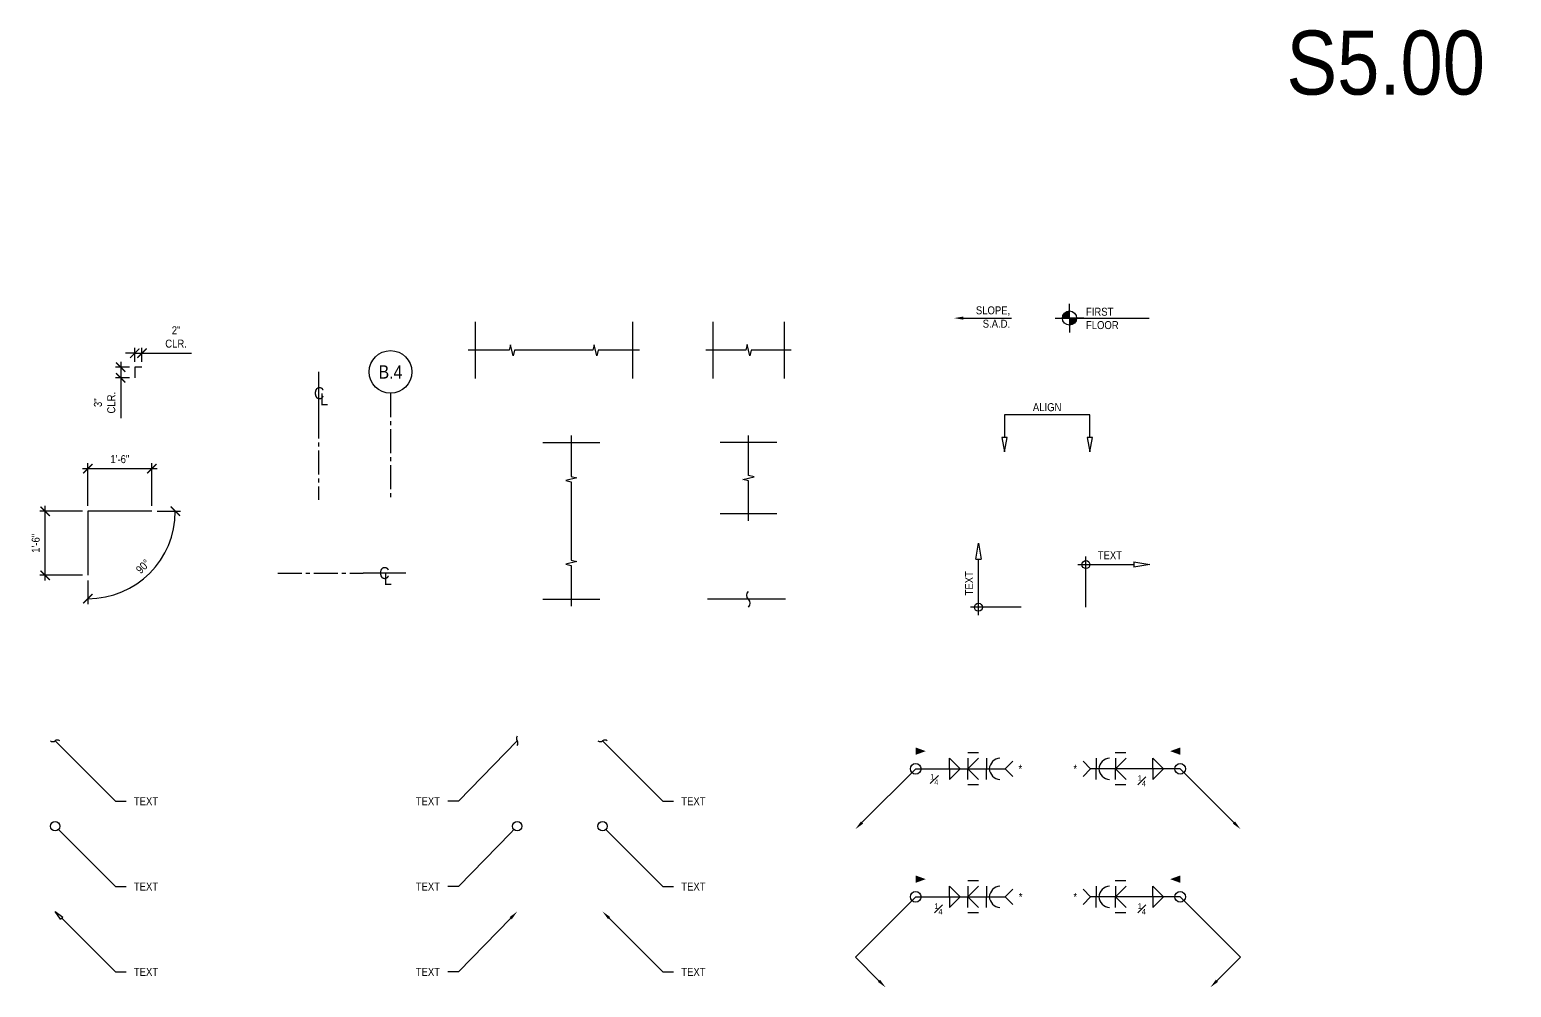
# Model space of a CAD drawing. Header units: inches. Extents: x -2661 to 42767, y -1222 to 9099.
# Drawn here: x 17270.2 to 17686.8, y 1479.3 to 1748.6 of the extents above; entities that cross this region are included whole.
import ezdxf
from ezdxf import colors
from ezdxf.entities.mleader import LeaderData, LeaderLine
from ezdxf.enums import TextEntityAlignment as Align
from ezdxf.math import Vec2, Vec3

# ---------------------------------------------------------------- set-up
doc = ezdxf.new("R2010")
doc.units = ezdxf.units.IN
doc.header["$LTSCALE"] = 12
doc.header["$MEASUREMENT"] = 0
doc.header["$PDMODE"] = 3
doc.linetypes.add('CENTER2', pattern=[1.125, 0.75, -0.125, 0.125, -0.125])
doc.layers.get('0').update_dxf_attribs({"linetype": 'CONTINUOUS'})
doc.layers.get('DefPoints').update_dxf_attribs({"color": 251, "linetype": 'CONTINUOUS'})
for name, color, linetype in [('S-ANNO-DIMS', 2, 'CONTINUOUS'), ('S-ANNO-NOTE', 4, 'CONTINUOUS'), ('S-ANNO-NOTE-EXIST', 251, 'CONTINUOUS'), ('S-BREAK', 2, 'CONTINUOUS'), ('S-GRID', 1, 'CENTER2')]:
    doc.layers.add(name, color=color, linetype=linetype)
doc.layers.add('S-ANNO-GRID-NONPLOT', color=251, linetype='CONTINUOUS', plot=False)
doc.layers.add('S-ANNO-NONPLOT', color=253, linetype='CONTINUOUS', plot=False, transparency=0.5)
doc.styles.add('Arial', font='arial.ttf', dxfattribs={"width": 0.85})
doc.dimstyles.new('DIM-24_Se', dxfattribs={"dimscale": 24, "dimtxt": 0.09375, "dimasz": 0.109375, "dimexe": 0.0625, "dimexo": 0.0625, "dimgap": 0.0625, "dimtad": 1, "dimdec": 4, "dimzin": 11, "dimdsep": 46, "dimlunit": 4, "dimtxsty": 'Arial', "dimblk": 'ARCHTICK', "dimcen": 0.125, "dimdle": 0.0625, "dimclrd": 256, "dimclre": 256, "dimclrt": 4, "dimadec": 0, "dimazin": 0, "dimtfac": 0.75, "dimtdec": 4, "dimtmove": 0, "dimatfit": 3, "dimfxl": 1, "dimfrac": 1, "dimtolj": 1, "dimtzin": 0, "dimarcsym": 0})

# ---------------------------------------------------------------- blocks, each defined once
blk = doc.blocks.new('ELEV-SYMB')
at = {"layer": 'S-ANNO-NOTE', "color": 2}
for points in [[(-2, 0), (0, 0), (0, 2)], [(2, 0), (0, 0), (0, -2)]]:
    blk.add_lwpolyline(points, dxfattribs=at)
at = {"layer": 'S-ANNO-NOTE', "color": 2, "const_width": 1}
for points in [[(0, 0.5, 0.414214), (-0.5, 0, 0.414214)], [(0, -0.5, 0.414214), (0.5, 0, 0.414214)]]:
    blk.add_lwpolyline(points, format="xyb", dxfattribs=at)
at = {"layer": 'S-ANNO-NOTE', "color": 2}
blk.add_circle((0, 0), 1, dxfattribs=at)
blk = doc.blocks.new('_ARCHTICK')
at = {"color": 0, "linetype": 'ByBlock', "const_width": 0.15}
blk.add_lwpolyline([(-0.5, -0.5), (0.5, 0.5)], dxfattribs=at)
blk = doc.blocks.new('*D814')
at = {"layer": 'DefPoints', "color": 0, "transparency": 16777216}
for p in [(17274.52, 1613.18), (17286.52, 1613.18), (17286.52, 1595.18)]:
    blk.add_point(p, dxfattribs=at)
at = {"layer": 'S-ANNO-DIMS', "lineweight": -2, "transparency": 16777216}
for p, q in [((17285.02, 1613.18), (17273.02, 1613.18)), ((17274.52, 1593.68), (17274.52, 1614.68)), ((17285.02, 1595.18), (17273.02, 1595.18))]:
    blk.add_line(p, q, dxfattribs=at)
at = {"layer": 'S-ANNO-DIMS', "lineweight": -2, "transparency": 16777216, "xscale": 2.625, "yscale": 2.625, "zscale": 2.625}
for p, rotation in [((17274.52, 1613.18), 90), ((17274.52, 1595.18), 270)]:
    blk.add_blockref('_ARCHTICK', p, dxfattribs=dict(at, rotation=rotation))
at = {"layer": 'S-ANNO-DIMS', "color": 4, "transparency": 16777216, "insert": (17271.87, 1604.18), "char_height": 2.25, "attachment_point": 5, "rotation": 90, "style": 'Arial'}
blk.add_mtext('\\A1;1\'-6"', dxfattribs=at)
blk = doc.blocks.new('*D815')
at = {"layer": 'DefPoints', "color": 0, "transparency": 16777216}
for p in [(17304.52, 1625.18), (17286.52, 1613.18), (17304.52, 1613.18)]:
    blk.add_point(p, dxfattribs=at)
at = {"layer": 'S-ANNO-DIMS', "lineweight": -2, "transparency": 16777216}
for p, q in [((17285.02, 1625.18), (17306.02, 1625.18)), ((17286.52, 1614.68), (17286.52, 1626.68)), ((17304.52, 1614.68), (17304.52, 1626.68))]:
    blk.add_line(p, q, dxfattribs=at)
at = {"layer": 'S-ANNO-DIMS', "lineweight": -2, "transparency": 16777216, "xscale": 2.625, "yscale": 2.625, "zscale": 2.625, "rotation": 180}
blk.add_blockref('_ARCHTICK', (17286.52, 1625.18), dxfattribs=at)
at = {"layer": 'S-ANNO-DIMS', "lineweight": -2, "transparency": 16777216, "xscale": 2.625, "yscale": 2.625, "zscale": 2.625}
blk.add_blockref('_ARCHTICK', (17304.52, 1625.18), dxfattribs=at)
at = {"layer": 'S-ANNO-DIMS', "color": 4, "transparency": 16777216, "insert": (17295.52, 1627.83), "char_height": 2.25, "attachment_point": 5, "style": 'Arial'}
blk.add_mtext('\\A1;1\'-6"', dxfattribs=at)
blk = doc.blocks.new('*D821')
at = {"layer": 'DefPoints', "color": 0, "transparency": 16777216}
for p in [(17286.52, 1613.18), (17286.52, 1613.18), (17304.52, 1613.18), (17286.52, 1595.18), (17298.82, 1591.88)]:
    blk.add_point(p, dxfattribs=at)
at = {"layer": 'S-ANNO-DIMS', "lineweight": -2, "transparency": 16777216}
for p, q in [((17306.02, 1613.18), (17312.62, 1613.18)), ((17286.52, 1593.68), (17286.52, 1587.08))]:
    blk.add_line(p, q, dxfattribs=at)
blk.add_arc((17286.52, 1613.18), 24.6, 270, 0, dxfattribs=at)
at = {"layer": 'S-ANNO-DIMS', "lineweight": -2, "transparency": 16777216, "xscale": 2.625, "yscale": 2.625, "zscale": 2.625}
for p, rotation in [((17311.12, 1613.18), 90), ((17286.52, 1588.58), 180)]:
    blk.add_blockref('_ARCHTICK', p, dxfattribs=dict(at, rotation=rotation))
at = {"layer": 'S-ANNO-DIMS', "color": 4, "transparency": 16777216, "insert": (17302.04, 1597.66), "char_height": 2.25, "attachment_point": 5, "rotation": 45, "style": 'Arial'}
blk.add_mtext('\\A1;90°', dxfattribs=at)
blk = doc.blocks.new('*D816')
at = {"layer": 'DefPoints', "color": 0, "transparency": 16777216}
for p in [(17295.78, 1650.7), (17299.73, 1653.7), (17299.73, 1650.7)]:
    blk.add_point(p, dxfattribs=at)
at = {"layer": 'S-ANNO-DIMS', "lineweight": -2, "transparency": 16777216}
for p, q in [((17295.78, 1655.2), (17295.78, 1650.7)), ((17298.23, 1653.7), (17294.28, 1653.7)), ((17298.23, 1650.7), (17294.28, 1650.7)), ((17295.78, 1650.7), (17295.78, 1639.35))]:
    blk.add_line(p, q, dxfattribs=at)
at = {"layer": 'S-ANNO-DIMS', "lineweight": -2, "transparency": 16777216, "xscale": 2.625, "yscale": 2.625, "zscale": 2.625}
for p, rotation in [((17295.78, 1653.7), 90), ((17295.78, 1650.7), 270)]:
    blk.add_blockref('_ARCHTICK', p, dxfattribs=dict(at, rotation=rotation))
at = {"layer": 'S-ANNO-DIMS', "color": 4, "transparency": 16777216, "insert": (17291.24, 1643.72), "char_height": 2.25, "attachment_point": 5, "rotation": 90, "style": 'Arial'}
blk.add_mtext('\\A1;3"\\PCLR.', dxfattribs=at)
blk = doc.blocks.new('*D817')
at = {"layer": 'DefPoints', "color": 0, "transparency": 16777216}
for p in [(17301.73, 1657.64), (17299.73, 1653.7), (17301.73, 1653.7)]:
    blk.add_point(p, dxfattribs=at)
at = {"layer": 'S-ANNO-DIMS', "lineweight": -2, "transparency": 16777216}
for p, q in [((17299.73, 1655.2), (17299.73, 1659.14)), ((17301.73, 1655.2), (17301.73, 1659.14)), ((17299.73, 1657.64), (17297.1, 1657.64)), ((17299.73, 1657.64), (17301.73, 1657.64)), ((17301.73, 1657.64), (17315.7, 1657.64))]:
    blk.add_line(p, q, dxfattribs=at)
at = {"layer": 'S-ANNO-DIMS', "lineweight": -2, "transparency": 16777216, "xscale": 2.625, "yscale": 2.625, "zscale": 2.625}
blk.add_blockref('_ARCHTICK', (17299.73, 1657.64), dxfattribs=at)
at = {"layer": 'S-ANNO-DIMS', "lineweight": -2, "transparency": 16777216, "xscale": 2.625, "yscale": 2.625, "zscale": 2.625, "rotation": 180}
blk.add_blockref('_ARCHTICK', (17301.73, 1657.64), dxfattribs=at)
at = {"layer": 'S-ANNO-DIMS', "color": 4, "transparency": 16777216, "insert": (17311.34, 1662.19), "char_height": 2.25, "attachment_point": 5, "style": 'Arial'}
blk.add_mtext('\\A1;2"\\PCLR.', dxfattribs=at)
blk = doc.blocks.new('_Integral')
at = {"color": 0, "linetype": 'ByBlock', "lineweight": -2}
for centre, start, end in [((0.44, -0.09), 102, 168), ((-0.44, 0.09), 282, 348)]:
    blk.add_arc(centre, 0.454, start, end, dxfattribs=at)
blk = doc.blocks.new('_DotBlank')
at = {"color": 0, "lineweight": -2}
blk.add_line((-0.5, 0), (-1, 0), dxfattribs=at)
blk.add_circle((0, 0), 0.5, dxfattribs=at)
blk = doc.blocks.new('_ClosedBlank')
at = {"color": 0, "linetype": 'ByBlock', "lineweight": -2}
for p, q in [((-1, 0.167), (0, 0)), ((-1, 0.167), (-1, -0.167)), ((0, 0), (-1, -0.167))]:
    blk.add_line(p, q, dxfattribs=at)
blk = doc.blocks.new('_Small')
at = {"color": 0, "linetype": 'ByBlock', "lineweight": -2}
blk.add_circle((0, 0), 0.25, dxfattribs=at)
blk = doc.blocks.new('*D818')
at = {"layer": 'DefPoints', "color": 0, "transparency": 16777216}
for p in [(17536.98, 1604.19), (17536.98, 1604.19), (17548.98, 1586.19)]:
    blk.add_point(p, dxfattribs=at)
at = {"layer": 'S-ANNO-DIMS', "lineweight": -2, "transparency": 16777216}
for p, q in [((17536.98, 1583.94), (17536.98, 1599.69)), ((17548.98, 1586.19), (17534.73, 1586.19))]:
    blk.add_line(p, q, dxfattribs=at)
at = {"layer": 'S-ANNO-DIMS', "lineweight": -2, "transparency": 16777216, "xscale": 4.5, "yscale": 4.5, "zscale": 4.5}
for name, p, rotation in [('_ClosedBlank', (17536.98, 1604.19), 90), ('_Small', (17536.98, 1586.19), 270)]:
    blk.add_blockref(name, p, dxfattribs=dict(at, rotation=rotation))
at = {"layer": 'S-ANNO-DIMS', "color": 4, "transparency": 16777216, "insert": (17534.36, 1592.94), "char_height": 2.25, "attachment_point": 5, "rotation": 90, "style": 'Arial'}
blk.add_mtext('\\A1;TEXT ', dxfattribs=at)
blk = doc.blocks.new('REF GRID')
blk.add_circle((0, 0.25), 0.25)
at = {"style": 'Arial', "width": 0.85}
blk.add_attdef('#', text='', height=0.156, dxfattribs=at).set_placement((0, 0.25), align=Align.MIDDLE_CENTER)
blk = doc.blocks.new('Se_BREAK SQUIGGLE')
at = {"layer": 'S-BREAK'}
blk.add_lwpolyline([(0, -0.375, 0.408465), (0, 0, -0.407415), (0, 0.369, -2.166217)], format="xyb", dxfattribs=at)
blk = doc.blocks.new('Se_BREAK SYMBOL')
at = {"color": 0, "linetype": 'ByBlock'}
blk.add_lwpolyline([(6, 0), (0.38, 0), (0.19, -0.78), (-0.19, 0.78), (-0.38, 0), (-6, 0)], dxfattribs=at)
blk = doc.blocks.new('CL-V12')
at = {"layer": 'DefPoints'}
blk.add_line((0, 3), (0, -3), dxfattribs=at)
at = {"layer": 'S-ANNO-NOTE', "color": 4, "char_height": 1.69, "attachment_point": 5, "style": 'Arial'}
for s, insert, width in [('C', (0.09, 0), 1.3847), ('L', (0.79, -0.84), 1.0599)]:
    blk.add_mtext(s, dxfattribs=dict(at, insert=insert, width=width))
blk = doc.blocks.new('CL-H12')
at = {"layer": 'DefPoints'}
blk.add_line((3, 0), (-3, 0), dxfattribs=at)
at = {"layer": 'S-ANNO-NOTE', "color": 4, "char_height": 1.69, "attachment_point": 5, "style": 'Arial'}
for s, insert, width in [('C', (0, 0), 1.2463), ('L', (0.48, -0.84), 1.1097)]:
    blk.add_mtext(s, dxfattribs=dict(at, insert=insert, width=width))
blk = doc.blocks.new('*D761')
at = {"layer": 'DefPoints', "color": 0, "transparency": 16777216}
for p in [(17585.19, 1598.19), (17585.19, 1598.19), (17567.19, 1586.19)]:
    blk.add_point(p, dxfattribs=at)
at = {"layer": 'S-ANNO-DIMS', "lineweight": -2, "transparency": 16777216}
for p, q in [((17567.19, 1586.19), (17567.19, 1600.44)), ((17564.94, 1598.19), (17580.69, 1598.19))]:
    blk.add_line(p, q, dxfattribs=at)
at = {"layer": 'S-ANNO-DIMS', "lineweight": -2, "transparency": 16777216, "xscale": 4.5, "yscale": 4.5, "zscale": 4.5, "rotation": 180}
blk.add_blockref('_Small', (17567.19, 1598.19), dxfattribs=at)
at = {"layer": 'S-ANNO-DIMS', "lineweight": -2, "transparency": 16777216, "xscale": 4.5, "yscale": 4.5, "zscale": 4.5}
blk.add_blockref('_ClosedBlank', (17585.19, 1598.19), dxfattribs=at)
at = {"layer": 'S-ANNO-DIMS', "color": 4, "transparency": 16777216, "insert": (17573.94, 1600.82), "char_height": 2.25, "attachment_point": 5, "style": 'Arial'}
blk.add_mtext('\\A1;TEXT ', dxfattribs=at)

msp = doc.modelspace()

# ---------------------------------------------------------------- linework, layer by layer
at = {"layer": 'S-ANNO-DIMS'}
msp.add_lwpolyline([(17569.04893, 1633.94183), (17567.54893, 1633.94183), (17568.29893, 1629.94183), (17569.04893, 1633.94183), (17568.29893, 1633.94183), (17568.29893, 1640.30584), (17544.29893, 1640.30584), (17544.29893, 1633.94183), (17543.54893, 1633.94183), (17544.29893, 1629.94183), (17545.04893, 1633.94183), (17543.54893, 1633.94183)], dxfattribs=at)
at = {"layer": 'S-ANNO-NONPLOT'}
for p, q in [((17395.47635, 1666.47907), (17395.47635, 1650.47907)), ((17439.66667, 1666.47907), (17439.66667, 1650.47907)), ((17462.31166, 1666.47907), (17462.31166, 1650.47907)), ((17482.31166, 1666.47907), (17482.31166, 1650.47907)), ((17414.48042, 1632.47907), (17430.48042, 1632.47907)), ((17480.31166, 1632.47907), (17464.31166, 1632.47907)), ((17480.31166, 1612.47907), (17464.31166, 1612.47907)), ((17414.48042, 1588.45575), (17430.48042, 1588.45575))]:
    msp.add_line(p, q, dxfattribs=at)
for points in [[(17301.72521, 1653.70096), (17299.72521, 1653.70096), (17299.72521, 1650.70096)], [(17304.5207, 1613.17914), (17286.5207, 1613.17914), (17286.5207, 1595.17914)], [(17482.71902, 1588.45575), (17460.76822, 1588.45575)]]:
    msp.add_lwpolyline(points, dxfattribs=at)
at = {"layer": 'S-ANNO-NOTE', "color": 2}
msp.add_line((17558.59048, 1667.50617), (17585.00008, 1667.50617), dxfattribs=at)
at = {"layer": 'S-ANNO-NOTE'}
for p, q in [((17536.9528, 1545.25321), (17533.9528, 1545.25321)), ((17539.28182, 1543.75321), (17539.28182, 1540.75321)), ((17570.09217, 1543.75321), (17570.09217, 1540.75321)), ((17578.44664, 1545.25321), (17575.44664, 1545.25321)), ((17539.28182, 1537.75321), (17539.28182, 1540.75321)), ((17570.09217, 1537.75321), (17570.09217, 1540.75321)), ((17537.03493, 1536.25321), (17534.03493, 1536.25321)), ((17578.44664, 1536.25321), (17575.44664, 1536.25321)), ((17536.9528, 1509.25321), (17533.9528, 1509.25321)), ((17578.44664, 1509.25321), (17575.44664, 1509.25321)), ((17539.28182, 1507.75321), (17539.28182, 1504.75321)), ((17539.28182, 1501.75321), (17539.28182, 1504.75321)), ((17570.09217, 1507.75321), (17570.09217, 1504.75321)), ((17570.09217, 1501.75321), (17570.09217, 1504.75321)), ((17537.03493, 1500.25321), (17534.03493, 1500.25321)), ((17578.44664, 1500.25321), (17575.44664, 1500.25321))]:
    msp.add_line(p, q, dxfattribs=at)
for points in [[(17519.3378, 1540.75321, 0, 0, 0), (17519.3378, 1545.72715, 2.05212, 0, 0), (17522.15688, 1545.72715, 0, 0, 0)], [(17593.70792, 1540.75321, 0, 0, 0), (17593.70792, 1545.72715, 2.05212, 0, 0), (17590.88885, 1545.72715, 0, 0, 0)], [(17519.3378, 1504.75321, 0, 0, 0), (17519.3378, 1509.72715, 2.05212, 0, 0), (17522.15688, 1509.72715, 0, 0, 0)], [(17593.70792, 1504.75321, 0, 0, 0), (17593.70792, 1509.72715, 2.05212, 0, 0), (17590.88885, 1509.72715, 0, 0, 0)]]:
    msp.add_lwpolyline(points, format="xyseb", dxfattribs=at)
for points in [[(17528.78804, 1540.75321), (17528.78804, 1543.75321), (17531.78804, 1540.75321)], [(17534.03493, 1543.75321), (17534.03493, 1540.75321), (17537.03493, 1543.75321)], [(17546.64418, 1538.63189), (17544.52286, 1540.75321), (17546.64418, 1542.87453)], [(17566.40154, 1538.63189), (17568.52286, 1540.75321), (17566.40154, 1542.87453)], [(17575.52877, 1543.75321), (17575.52877, 1540.75321), (17578.52877, 1543.75321)], [(17585.96844, 1540.75321), (17585.96844, 1543.75321), (17588.96844, 1540.75321)], [(17528.78804, 1540.75321), (17528.78804, 1537.75321), (17531.78804, 1540.75321)], [(17534.03493, 1537.75321), (17534.03493, 1540.75321), (17537.03493, 1537.75321)], [(17575.52877, 1537.75321), (17575.52877, 1540.75321), (17578.52877, 1537.75321)], [(17585.96844, 1540.75321), (17585.96844, 1537.75321), (17588.96844, 1540.75321)], [(17528.78804, 1504.75321), (17528.78804, 1507.75321), (17531.78804, 1504.75321)], [(17528.78804, 1504.75321), (17528.78804, 1501.75321), (17531.78804, 1504.75321)], [(17534.03493, 1507.75321), (17534.03493, 1504.75321), (17537.03493, 1507.75321)], [(17534.03493, 1501.75321), (17534.03493, 1504.75321), (17537.03493, 1501.75321)], [(17546.64418, 1502.63189), (17544.52286, 1504.75321), (17546.64418, 1506.87453)], [(17566.40154, 1502.63189), (17568.52286, 1504.75321), (17566.40154, 1506.87453)], [(17575.52877, 1507.75321), (17575.52877, 1504.75321), (17578.52877, 1507.75321)], [(17575.52877, 1501.75321), (17575.52877, 1504.75321), (17578.52877, 1501.75321)], [(17585.96844, 1504.75321), (17585.96844, 1507.75321), (17588.96844, 1504.75321)], [(17585.96844, 1504.75321), (17585.96844, 1501.75321), (17588.96844, 1504.75321)]]:
    msp.add_lwpolyline(points, dxfattribs=at)
for centre in [(17519.3378, 1540.75321), (17593.70792, 1540.75321), (17519.3378, 1504.75321), (17593.70792, 1504.75321)]:
    msp.add_circle(centre, 1.5, dxfattribs=at)
for centre, start, end in [((17543.24358, 1540.54144), 93.7722975, 176.2277025), ((17574.05393, 1540.54144), 93.7722975, 176.2277025), ((17543.24358, 1540.96497), 183.7722975, 266.2277025), ((17574.05393, 1540.96497), 183.7722975, 266.2277025), ((17543.24358, 1504.54144), 93.7722975, 176.2277025), ((17543.24358, 1504.96497), 183.7722975, 266.2277025), ((17574.05393, 1504.54144), 93.7722975, 176.2277025), ((17574.05393, 1504.96497), 183.7722975, 266.2277025)]:
    msp.add_arc(centre, 3.21874, start, end, dxfattribs=at)
at = {"layer": 'S-BREAK'}
for points in [[(17441.66667, 1658.47907), (17430.00098, 1658.47907), (17429.62241, 1656.92237), (17428.86526, 1660.03577), (17428.48669, 1658.47907), (17406.48933, 1658.47907), (17406.11075, 1656.92237), (17405.3536, 1660.03577), (17404.97503, 1658.47907), (17393.47635, 1658.47907)], [(17422.48042, 1634.47907), (17422.48042, 1622.98039), (17424.03712, 1622.60182), (17420.92372, 1621.84467), (17422.48042, 1621.46609), (17422.48042, 1599.46873), (17424.03712, 1599.09016), (17420.92372, 1598.33301), (17422.48042, 1597.95444), (17422.48042, 1586.45575)]]:
    msp.add_lwpolyline(points, dxfattribs=at)
at = {"layer": 'S-GRID', "color": 1, "linetype": 'CENTER2', "ltscale": 0.75}
for p, q in [((17371.62654, 1646.36173), (17371.62654, 1616.36173)), ((17351.38935, 1640.36173), (17351.38935, 1616.36173)), ((17339.91294, 1595.7869), (17363.91294, 1595.7869))]:
    msp.add_line(p, q, dxfattribs=at)

# ---------------------------------------------------------------- block references
at = {"layer": 'S-ANNO-NOTE', "xscale": 2, "yscale": 2, "zscale": 2}
for name, p in [('ELEV-SYMB', (17562.59048, 1667.50617)), ('CL-V12', (17351.38935, 1646.36294)), ('CL-H12', (17369.91294, 1595.7869))]:
    msp.add_blockref(name, p, dxfattribs=at)
at = {"layer": 'S-ANNO-NOTE', "xscale": 24, "yscale": 24, "zscale": 24}
msp.add_blockref('REF GRID', (17371.62654, 1646.36173), dxfattribs=at).add_auto_attribs({'#': 'B.4'})
at = {"layer": 'S-BREAK'}
for name, p, xscale, yscale, zscale in [('Se_BREAK SYMBOL', (17472.31166, 1658.47907), 2, 2, 2), ('Se_BREAK SQUIGGLE', (17472.31166, 1588.45575), 6, 6, 6)]:
    msp.add_blockref(name, p, dxfattribs=dict(at, xscale=xscale, yscale=yscale, zscale=zscale))
at = {"layer": 'S-BREAK', "xscale": 2, "yscale": 2, "zscale": 2, "rotation": 270}
msp.add_blockref('Se_BREAK SYMBOL', (17472.31166, 1622.47907), dxfattribs=at)

# ---------------------------------------------------------------- texts
at = {"layer": 'S-ANNO-GRID-NONPLOT', "color": 191, "insert": (17679.43095, 1748.36325), "char_height": 18, "width": 59.0975878, "attachment_point": 3, "style": 'Arial'}
msp.add_mtext('S5.00', dxfattribs=at)
at = {"layer": 'S-ANNO-NOTE', "insert": (17545.91148, 1670.79576), "char_height": 2.25, "width": 11.6034819, "attachment_point": 3, "rotation": 359.8065106, "style": 'Arial'}
msp.add_mtext('SLOPE, S.A.D.', dxfattribs=at)
at = {"layer": 'S-ANNO-NOTE', "char_height": 2.25, "style": 'Arial'}
for s, insert, width, attachment_point in [('FIRST\\PFLOOR', (17567.20396, 1670.42475), 36.0233137, 1), ('ALIGN', (17556.29893, 1641.30584), 9.6918258, 8), ('*', (17548.2277, 1540.75321), 25.3277417, 4), ('*', (17564.7143, 1540.75321), 29.1032323, 6), ('\\A1;{\\H0.7x;\\S1#4;}', (17523.42653, 1539.33422), 4.1806574, 1), ('\\A1;{\\H0.7x;\\S1#4;}', (17584.04767, 1538.95393), 7.3141416, 3), ('*', (17548.33142, 1504.75321), 29.1032323, 4), ('*', (17564.7143, 1504.75321), 29.1032323, 6), ('\\A1;{\\H0.7x;\\S1#4;}', (17526.86727, 1502.95393), 7.3141416, 3), ('\\A1;{\\H0.7x;\\S1#4;}', (17584.04767, 1502.95393), 7.3141416, 3)]:
    msp.add_mtext(s, dxfattribs=dict(at, insert=insert, width=width, attachment_point=attachment_point))

# ---------------------------------------------------------------- dimensions: what is measured, and where the dimension line sits
at = {"layer": 'S-ANNO-DIMS'}
for base, p2, angle, picture, middle in [((17301.72521, 1657.64473), (17301.72521, 1653.70096), 180, '*D817', (17311.33613, 1662.1877)), ((17295.78144, 1650.70096), (17299.72521, 1650.70096), 90, '*D816', (17291.23846, 1643.71503))]:
    dim = msp.add_linear_dim(base=base, p1=(17299.72521, 1653.70096), p2=p2, angle=angle, text='<>\\PCLR.', dimstyle='DIM-24_Se', dxfattribs=at)
    dim.commit()
    dim.dimension.update_dxf_attribs({"geometry": picture, "text_midpoint": middle})
for base, p1, p2, angle, picture, middle in [((17304.5207, 1625.17914), (17286.5207, 1613.17914), (17304.5207, 1613.17914), 180, '*D815', (17295.5207, 1627.82793)), ((17274.5207, 1613.17914), (17286.5207, 1595.17914), (17286.5207, 1613.17914), 270, '*D814', (17271.87191, 1604.17914))]:
    dim = msp.add_linear_dim(base=base, p1=p1, p2=p2, angle=angle, dimstyle='DIM-24_Se', dxfattribs=at)
    dim.commit()
    dim.dimension.update_dxf_attribs({"geometry": picture, "text_midpoint": middle})
dim = msp.add_angular_dim_2l(base=(17298.81887, 1591.87808), line1=((17304.5207, 1613.17914), (17286.5207, 1613.17914)), line2=((17286.5207, 1613.17914), (17286.5207, 1595.17914)), dimstyle='DIM-24_Se', dxfattribs=at)
dim.commit()
dim.dimension.update_dxf_attribs({"geometry": '*D821', "text_midpoint": (17302.03996, 1597.65988)})
for base, p1, p2, angle, picture, middle in [((17536.98042, 1604.19072), (17548.98042, 1586.19072), (17536.98042, 1604.19072), 270, '*D818', (17534.35542, 1592.94072)), ((17585.18539, 1598.19072), (17567.18539, 1586.19072), (17585.18539, 1598.19072), 180, '*D761', (17573.93539, 1600.81572))]:
    dim = msp.add_linear_dim(base=base, p1=p1, p2=p2, angle=angle, text='TEXT ', dimstyle='DIM-24_Se', override={"dimasz": 0.1875, "dimexe": 0.09375, "dimexo": 0, "dimblk1": 'Small', "dimblk2": 'ClosedBlank', "dimsah": 1, "dimdle": 0.09375, "dimse2": 1, "dimfxlon": 0}, dxfattribs=at)
    dim.commit()
    dim.dimension.update_dxf_attribs({"geometry": picture, "text_midpoint": middle})

# ---------------------------------------------------------------- leaders
at = {"layer": 'S-ANNO-NOTE'}
ml = msp.add_multileader_mtext('Standard', dxfattribs=at)
ml.set_content('', color=4, style='Arial')
ml.set_leader_properties(color=2)
ml.build(insert=Vec2(0, 0))
ml.multileader.update_dxf_attribs({"has_dogleg": 0, "dogleg_length": 1.21451, "arrow_head_size": 2.625, "scale": 24})
ctx = ml.context
ctx.base_point, ctx.scale, ctx.char_height, ctx.arrow_head_size, ctx.landing_gap_size, ctx.plane_origin, ctx.plane_x_axis, ctx.plane_y_axis = Vec3(17550.56953, 1667.50617), 24, 2.25, 2.625, 2.16, Vec3(17535.65421, 1674.53677), Vec3(-1, 0), Vec3(0, -1)
ctx.text_align_type = 2
notes = []
notes.append((ctx, [(0, (1, 1, 0), (17542.44578, 1667.50617), (1, 0), 3.80375, [(0, [(17530.06246, 1667.50617)], 0, [])])]))
ctx.mtext.insert, ctx.mtext.text_direction, ctx.mtext.rotation, ctx.mtext.alignment, ctx.mtext.flow_direction = Vec3(17548.40953, 1666.38117), Vec3(-1, 0), 3.141592654, 3, 5
ml = msp.add_multileader_mtext('Standard', dxfattribs=at)
ml.set_content('TEXT', color=4, style='Arial')
ml.set_leader_properties(color=2)
ml.set_arrow_properties(name='INTEGRAL')
ml.build(insert=Vec2(0, 0))
ml.multileader.update_dxf_attribs({"dogleg_length": 0.36, "arrow_head_size": 2.625, "scale": 24})
ctx = ml.context
ctx.base_point, ctx.scale, ctx.char_height, ctx.arrow_head_size, ctx.landing_gap_size, ctx.plane_origin = Vec3(17376.69399, 1531.65327), 24, 2.25, 2.625, 2.16, Vec3(17442.48999, 1838.47338)
ctx.text_align_type = 2
notes.append((ctx, [(0, (1, 1, 0), (17390.72601, 1531.65327), (-1, 0), 3, [(0, [(17407.26849, 1548.62384)], 0, [])])]))
ctx.mtext.insert, ctx.mtext.width, ctx.mtext.alignment, ctx.mtext.flow_direction = Vec3(17385.56601, 1532.77827), 48, 3, 5
ml = msp.add_multileader_mtext('Standard', dxfattribs=at)
ml.set_content('TEXT', color=4, style='Arial')
ml.set_leader_properties(color=2)
ml.set_arrow_properties(name='INTEGRAL')
ml.build(insert=Vec2(0, 0))
ml.multileader.update_dxf_attribs({"dogleg_length": 0.36, "arrow_head_size": 2.625, "scale": 24})
ctx = ml.context
ctx.base_point, ctx.scale, ctx.char_height, ctx.arrow_head_size, ctx.landing_gap_size, ctx.plane_origin = Vec3(17451.23905, 1531.65327), 24, 2.25, 2.625, 2.16, Vec3(17396.04698, 1838.47338)
notes.append((ctx, [(0, (1, 1, 0), (17448.23905, 1531.65327), (1, 0), 3, [(0, [(17431.26849, 1548.62384)], 0, [])])]))
ctx.mtext.insert, ctx.mtext.width, ctx.mtext.flow_direction = Vec3(17453.39905, 1532.77827), 48, 5
ml = msp.add_multileader_mtext('Standard', dxfattribs=at)
ml.set_content('', color=4, style='Arial')
ml.set_leader_properties(color=2)
ml.build(insert=Vec2(0, 0))
ml.multileader.update_dxf_attribs({"dogleg_length": 1.21451, "arrow_head_size": 2.625, "scale": 24})
ctx = ml.context
ctx.base_point, ctx.scale, ctx.char_height, ctx.arrow_head_size, ctx.landing_gap_size, ctx.plane_origin = Vec3(17544.52286, 1540.75321), 24, 2.25, 2.625, 2.16, Vec3(17512.3072, 1533.72261)
notes.append((ctx, [(0, (1, 1, 0), (17519.3378, 1540.75321), (1, 0), 25.18506, [(0, [(17502.36724, 1523.78265)], 0, [])])]))
ctx.mtext.insert, ctx.mtext.flow_direction = Vec3(17546.68286, 1541.87821), 5
ml = msp.add_multileader_mtext('Standard', dxfattribs=at)
ml.set_content('', color=4, style='Arial')
ml.set_leader_properties(color=2)
ml.build(insert=Vec2(0, 0))
ml.multileader.update_dxf_attribs({"dogleg_length": 1.21451, "arrow_head_size": 2.625, "scale": 24})
ctx = ml.context
ctx.base_point, ctx.scale, ctx.char_height, ctx.arrow_head_size, ctx.landing_gap_size, ctx.plane_origin = Vec3(17564.20286, 1540.75321), 24, 2.25, 2.625, 2.16, Vec3(17600.07852, 1533.72261)
ctx.text_align_type = 2
notes.append((ctx, [(0, (1, 1, 0), (17593.70792, 1540.75321), (-1, 0), 25.18506, [(0, [(17610.67849, 1523.78265)], 0, [])])]))
ctx.mtext.insert, ctx.mtext.alignment, ctx.mtext.flow_direction = Vec3(17566.36286, 1541.87821), 3, 5
ml = msp.add_multileader_mtext('Standard', dxfattribs=at)
ml.set_content('\\A1;TEXT', color=4, style='Arial')
ml.set_leader_properties(color=2)
ml.set_arrow_properties(name='DOTBLANK')
ml.build(insert=Vec2(0, 0))
ml.multileader.update_dxf_attribs({"dogleg_length": 0.36, "arrow_head_size": 2.625, "scale": 24})
ctx = ml.context
ctx.base_point, ctx.scale, ctx.char_height, ctx.arrow_head_size, ctx.landing_gap_size, ctx.plane_origin = Vec3(17376.69399, 1507.65327), 24, 2.25, 2.625, 2.16, Vec3(17434.00471, 1805.9881)
ctx.text_align_type = 2
notes.append((ctx, [(0, (1, 1, 0), (17390.72601, 1507.65327), (-1, 0), 3, [(0, [(17407.26849, 1524.62384)], 0, [])])]))
ctx.mtext.insert, ctx.mtext.width, ctx.mtext.defined_height, ctx.mtext.alignment, ctx.mtext.flow_direction = Vec3(17385.56601, 1508.77827), 48, 7.54853, 3, 5
ml = msp.add_multileader_mtext('Standard', dxfattribs=at)
ml.set_content('\\A1;TEXT', color=4, style='Arial')
ml.set_leader_properties(color=2)
ml.set_arrow_properties(name='DOTBLANK')
ml.build(insert=Vec2(0, 0))
ml.multileader.update_dxf_attribs({"dogleg_length": 0.36, "arrow_head_size": 2.625, "scale": 24})
ctx = ml.context
ctx.base_point, ctx.scale, ctx.char_height, ctx.arrow_head_size, ctx.landing_gap_size, ctx.plane_origin = Vec3(17451.23905, 1507.65327), 24, 2.25, 2.625, 2.16, Vec3(17404.53226, 1805.9881)
notes.append((ctx, [(0, (1, 1, 0), (17448.23905, 1507.65327), (1, 0), 3, [(0, [(17431.26849, 1524.62384)], 0, [])])]))
ctx.mtext.insert, ctx.mtext.width, ctx.mtext.defined_height, ctx.mtext.flow_direction = Vec3(17453.39905, 1508.77827), 48, 7.54853, 5
ml = msp.add_multileader_mtext('Standard', dxfattribs=at)
ml.set_content('', color=4, style='Arial')
ml.set_leader_properties(color=2)
ml.build(insert=Vec2(0, 0))
ml.multileader.update_dxf_attribs({"dogleg_length": 1.21451, "arrow_head_size": 2.625, "scale": 24})
ctx = ml.context
ctx.base_point, ctx.scale, ctx.char_height, ctx.arrow_head_size, ctx.landing_gap_size, ctx.plane_origin = Vec3(17544.52286, 1504.75321), 24, 2.25, 2.625, 2.16, Vec3(17512.3072, 1497.72261)
notes.append((ctx, [(0, (1, 1, 0), (17519.3378, 1504.75321), (1, 0), 25.18506, [(0, [(17510.85252, 1479.29736), (17502.36724, 1487.78265)], 0, [])])]))
ctx.mtext.insert, ctx.mtext.flow_direction = Vec3(17546.68286, 1505.87821), 5
ml = msp.add_multileader_mtext('Standard', dxfattribs=at)
ml.set_content('', color=4, style='Arial')
ml.set_leader_properties(color=2)
ml.build(insert=Vec2(0, 0))
ml.multileader.update_dxf_attribs({"dogleg_length": 1.21451, "arrow_head_size": 2.625, "scale": 24})
ctx = ml.context
ctx.base_point, ctx.scale, ctx.char_height, ctx.arrow_head_size, ctx.landing_gap_size, ctx.plane_origin = Vec3(17564.20286, 1504.75321), 24, 2.25, 2.625, 2.16, Vec3(17600.07852, 1497.72261)
ctx.text_align_type = 2
notes.append((ctx, [(0, (1, 1, 0), (17593.70792, 1504.75321), (-1, 0), 25.18506, [(0, [(17602.19321, 1479.29736), (17610.67849, 1487.78265)], 0, [])])]))
ctx.mtext.insert, ctx.mtext.alignment, ctx.mtext.flow_direction = Vec3(17566.36286, 1505.87821), 3, 5
ml = msp.add_multileader_mtext('Standard', dxfattribs=at)
ml.set_content('\\A1;TEXT', color=4, style='Arial')
ml.set_leader_properties(color=2)
ml.build(insert=Vec2(0, 0))
ml.multileader.update_dxf_attribs({"dogleg_length": 0.36, "arrow_head_size": 2.625, "scale": 24})
ctx = ml.context
ctx.base_point, ctx.scale, ctx.char_height, ctx.arrow_head_size, ctx.landing_gap_size, ctx.plane_origin = Vec3(17376.69399, 1483.65327), 24, 2.25, 2.625, 2.16, Vec3(17434.00471, 1781.9881)
ctx.text_align_type = 2
notes.append((ctx, [(0, (1, 1, 0), (17390.72601, 1483.65327), (-1, 0), 3, [(0, [(17407.26849, 1500.62384)], 0, [])])]))
ctx.mtext.insert, ctx.mtext.width, ctx.mtext.alignment, ctx.mtext.flow_direction = Vec3(17385.56601, 1484.77827), 48, 3, 5
ml = msp.add_multileader_mtext('Standard', dxfattribs=at)
ml.set_content('\\A1;TEXT', color=4, style='Arial')
ml.set_leader_properties(color=2)
ml.build(insert=Vec2(0, 0))
ml.multileader.update_dxf_attribs({"dogleg_length": 0.36, "arrow_head_size": 2.625, "scale": 24})
ctx = ml.context
ctx.base_point, ctx.scale, ctx.char_height, ctx.arrow_head_size, ctx.landing_gap_size, ctx.plane_origin = Vec3(17451.23905, 1483.65327), 24, 2.25, 2.625, 2.16, Vec3(17404.53226, 1781.9881)
notes.append((ctx, [(0, (1, 1, 0), (17448.23905, 1483.65327), (1, 0), 3, [(0, [(17431.26849, 1500.62384)], 0, [])])]))
ctx.mtext.insert, ctx.mtext.width, ctx.mtext.flow_direction = Vec3(17453.39905, 1484.77827), 48, 5
at = {"layer": 'S-ANNO-NOTE-EXIST'}
ml = msp.add_multileader_mtext('Standard', dxfattribs=at)
ml.set_content('{\\C256;TEXT}', color=4, style='Arial')
ml.set_leader_properties(color=256)
ml.set_arrow_properties(name='INTEGRAL')
ml.build(insert=Vec2(0, 0))
ml.multileader.update_dxf_attribs({"dogleg_length": 0.36, "arrow_head_size": 2.625, "scale": 24})
ctx = ml.context
ctx.base_point, ctx.scale, ctx.char_height, ctx.arrow_head_size, ctx.landing_gap_size, ctx.plane_origin = Vec3(17297.29792, 1531.65327), 24, 2.25, 2.625, 2.16, Vec3(17249.21554, 1829.9881)
notes.append((ctx, [(0, (1, 1, 0), (17294.29792, 1531.65327), (1, 0), 3, [(0, [(17277.32736, 1548.62384)], 0, [])])]))
ctx.mtext.insert, ctx.mtext.width, ctx.mtext.flow_direction = Vec3(17299.45792, 1532.77827), 48, 5
ml = msp.add_multileader_mtext('Standard', dxfattribs=at)
ml.set_content('{\\C256;TEXT}', color=4, style='Arial')
ml.set_leader_properties(color=256)
ml.set_arrow_properties(name='DOTBLANK')
ml.build(insert=Vec2(0, 0))
ml.multileader.update_dxf_attribs({"dogleg_length": 0.36, "arrow_head_size": 2.625, "scale": 24})
ctx = ml.context
ctx.base_point, ctx.scale, ctx.char_height, ctx.arrow_head_size, ctx.landing_gap_size, ctx.plane_origin = Vec3(17297.29792, 1507.65327), 24, 2.25, 2.625, 2.16, Vec3(17249.21554, 1805.9881)
notes.append((ctx, [(0, (1, 1, 0), (17294.29792, 1507.65327), (1, 0), 3, [(0, [(17277.32736, 1524.62384)], 0, [])])]))
ctx.mtext.insert, ctx.mtext.width, ctx.mtext.flow_direction = Vec3(17299.45792, 1508.77827), 48, 5
ml = msp.add_multileader_mtext('Standard', dxfattribs=at)
ml.set_content('{\\C256;TEXT}', color=4, style='Arial')
ml.set_leader_properties(color=256)
ml.set_arrow_properties(name='CLOSEDBLANK')
ml.build(insert=Vec2(0, 0))
ml.multileader.update_dxf_attribs({"dogleg_length": 0.36, "arrow_head_size": 2.625, "scale": 24})
ctx = ml.context
ctx.base_point, ctx.scale, ctx.char_height, ctx.arrow_head_size, ctx.landing_gap_size, ctx.plane_origin = Vec3(17297.29792, 1483.65327), 24, 2.25, 2.625, 2.16, Vec3(17249.21554, 1781.9881)
notes.append((ctx, [(0, (1, 1, 0), (17294.29792, 1483.65327), (1, 0), 3, [(0, [(17277.32736, 1500.62384)], 0, [])])]))
ctx.mtext.insert, ctx.mtext.width, ctx.mtext.flow_direction = Vec3(17299.45792, 1484.77827), 48, 5
for ctx, leaders in notes:
    for number, flags, end, landing, length, lines in leaders:
        leader = LeaderData()
        leader.index, (leader.has_last_leader_line, leader.has_dogleg_vector, leader.attachment_direction) = number, flags
        leader.last_leader_point, leader.dogleg_vector, leader.dogleg_length = Vec3(end), Vec3(landing), length
        for number, points, colour, breaks in lines:
            line = LeaderLine()
            line.index, line.vertices, line.color, line.breaks = number, Vec3.list(points), colors.encode_raw_color(colour), breaks
            leader.lines.append(line)
        ctx.leaders.append(leader)

doc.saveas('drawing.dxf')
